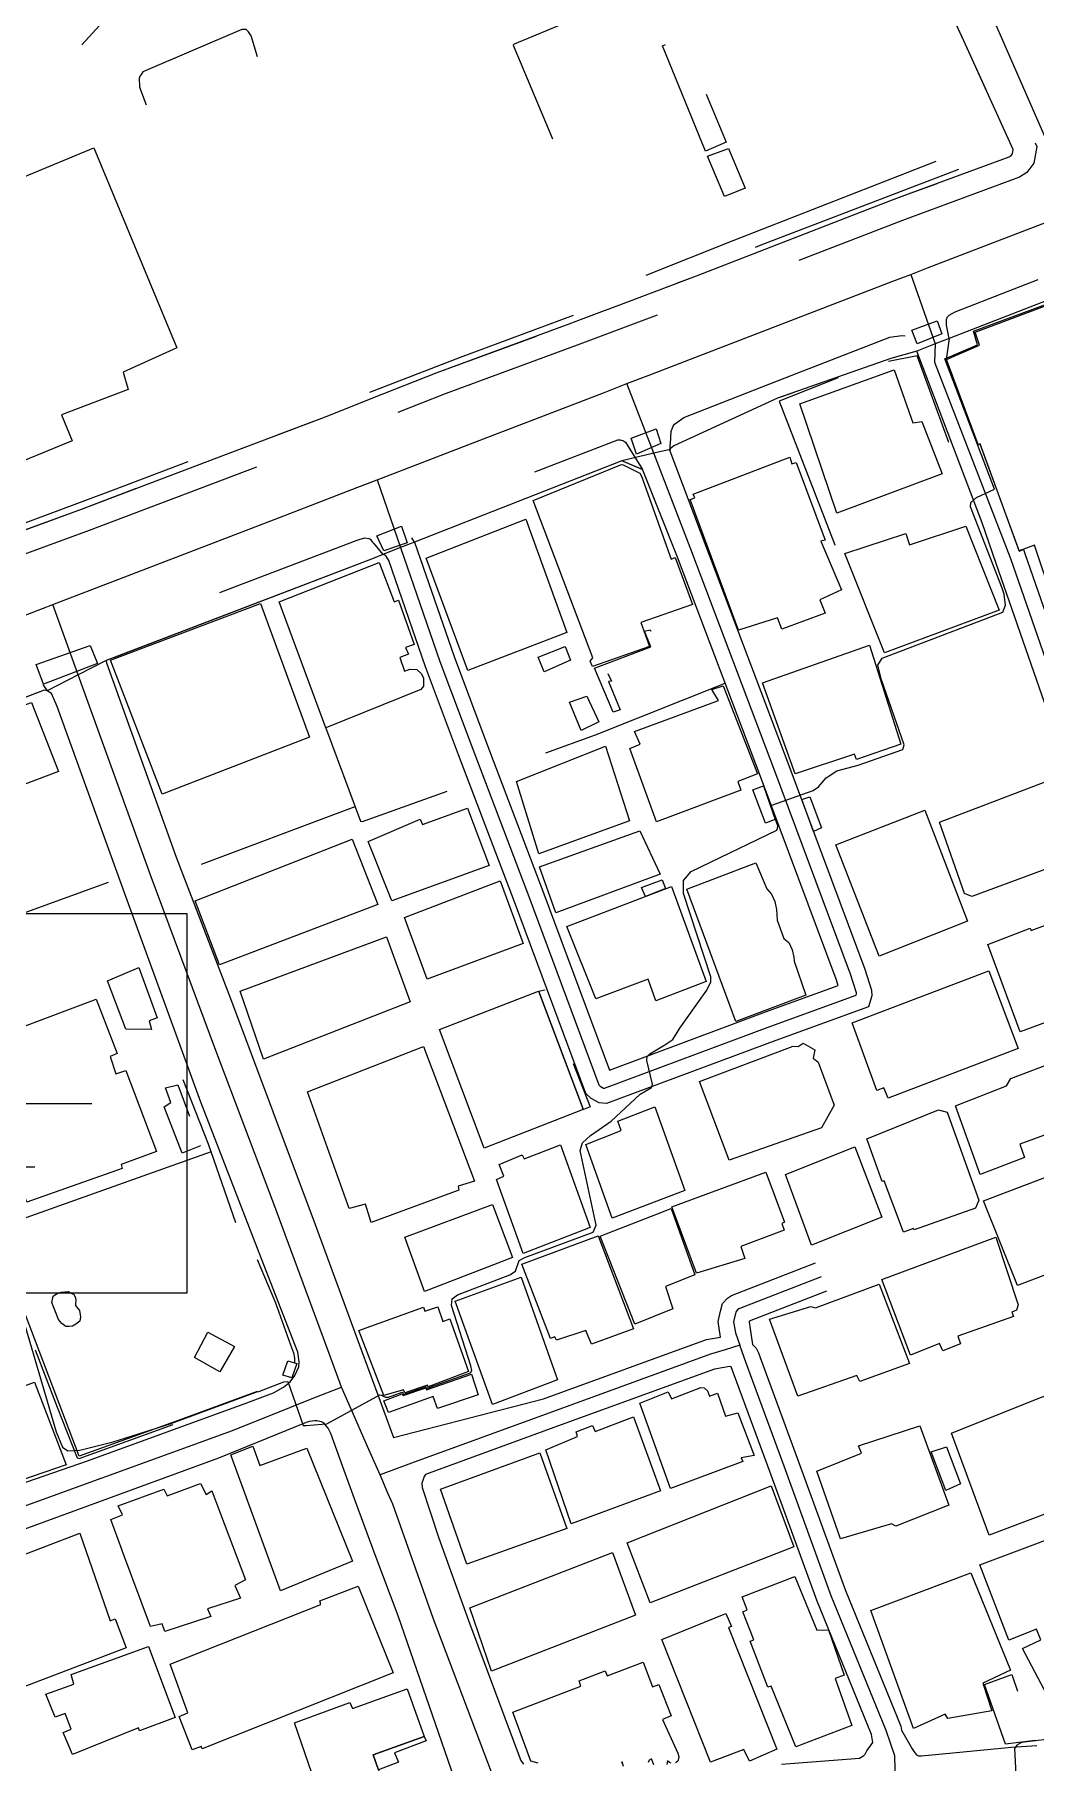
# Model space of a CAD drawing. Header units: millimetres. Extents: x 198785 to 203305, y 542885 to 545889.
# Drawn here: x 201531.5 to 201663.3, y 543153.4 to 543380.9 of the extents above; entities that cross this region are included whole.
import ezdxf

# ---------------------------------------------------------------- set-up
doc = ezdxf.new("R2010")
doc.units = ezdxf.units.MM
for name, pattern in [('FENCE_25K', [54.3, 28.7, -9.2, -16.4]), ('HIDDEN_BULD_25K', [28.8, 18.4, -10.4]), ('HIDDEN_IN_25K', [56.5, 36.5, -20])]:
    doc.linetypes.add(name, pattern=pattern)
for name, color, linetype in [('A0013114', 253, 'Continuous'), ('A0013117', 253, 'Continuous'), ('A0013118', 253, 'Continuous'), ('A0023214', 253, 'Continuous'), ('A0023217', 253, 'Continuous'), ('A0033324', 253, 'Continuous'), ('A0043325', 253, 'Continuous'), ('A0053326', 253, 'Continuous'), ('B0014111', 253, 'Continuous'), ('B0014112', 253, 'Continuous'), ('B0014113', 253, 'Continuous'), ('B0014115', 253, 'Continuous'), ('B0014116', 253, 'Continuous'), ('B0024120', 253, 'Continuous'), ('C0382262', 253, 'Continuous'), ('F0017111', 253, 'Continuous'), ('F0047224', 253, 'Continuous')]:
    doc.layers.add(name, color=color, linetype=linetype)

# ---------------------------------------------------------------- blocks, each defined once
blk = doc.blocks.new('C0382262')
at = {"layer": 'C0382262'}
for p, q in [((-25, 0), (25, 0)), ((-17.5, -8.33), (17.5, -8.33)), ((-10, -16.66), (10, -16.66))]:
    blk.add_line(p, q, dxfattribs=at)
for points in [[(-37.5, -25), (-37.5, 25), (37.5, 25), (37.5, -25), (-37.5, -25)], [(-1.125, 0), (-1.645, 0.25), (-2.205, 0.58), (-2.775, 1.005), (-3.29, 1.48), (-3.615, 1.83), (-3.995, 2.31), (-4.38, 2.915), (-4.755, 3.68), (-4.995, 4.365), (-5.165, 5.075), (-5.265, 5.855), (-5.25, 6.93), (-5.155, 7.61), (-4.99, 8.28), (-4.875, 8.64), (-4.73, 9.165), (-4.57, 9.59), (-4.39, 9.96), (-4.1, 10.435), (-3.8, 10.825), (-3.47, 11.18), (-2.905, 11.655), (-2.325, 12.015), (-1.84, 12.235), (-1.265, 12.425), (-0.84, 12.52), (-0.105, 12.585), (0.43, 12.57), (0.93, 12.5), (1.625, 12.315), (2.115, 12.115), (2.46, 11.94), (3.08, 11.52), (3.56, 11.09), (3.94, 10.655), (4.46, 9.83), (4.61, 9.49), (4.775, 9.025), (4.875, 8.64), (5.115, 7.8), (5.215, 7.26), (5.275, 6.53), (5.265, 5.9), (5.17, 5.09), (5.09, 4.715), (4.88, 4.005), (4.72, 3.595), (4.415, 2.98), (4.14, 2.525), (3.94, 2.235), (3.565, 1.77), (3.09, 1.28), (2.725, 0.965), (2.015, 0.46), (1.615, 0.235), (1.125, 0)], [(-7.73, 0), (-8.155, 0.295), (-8.47, 0.55), (-8.89, 0.945), (-9.24, 1.33), (-9.555, 1.74), (-9.855, 2.205), (-10.195, 2.87), (-10.455, 3.575), (-10.625, 4.26), (-10.705, 4.81), (-10.74, 5.475), (-10.71, 6.1), (-10.515, 6.325), (-10.035, 6.29), (-9.505, 6.225), (-9.035, 6.14), (-8.57, 6.035), (-8.13, 5.915), (-7.62, 5.745), (-7.055, 5.52), (-6.605, 5.315), (-6.205, 5.11), (-5.645, 4.78), (-4.985, 4.325)], [(7.73, 0), (8.16, 0.295), (8.47, 0.55), (8.895, 0.945), (9.24, 1.33), (9.555, 1.74), (9.855, 2.205), (10.195, 2.87), (10.455, 3.575), (10.625, 4.26), (10.705, 4.81), (10.74, 5.475), (10.715, 6.1), (10.515, 6.325), (10.04, 6.29), (9.51, 6.225), (9.035, 6.14), (8.57, 6.035), (8.13, 5.915), (7.62, 5.745), (7.055, 5.52), (6.61, 5.315), (6.21, 5.11), (5.645, 4.78), (4.985, 4.325)]]:
    blk.add_lwpolyline(points, dxfattribs=at)

msp = doc.modelspace()

# ---------------------------------------------------------------- linework, layer by layer
at = {"layer": 'A0013114'}
for points in [[(201492.12, 543301.9), (201494.66, 543302.5), (201505.37, 543305.94), (201520.62, 543312.21), (201526.34, 543314.3), (201537.62, 543318.44), (201556.74, 543325.66), (201569.31, 543330.43), (201570.43, 543330.87), (201576.01, 543333.08), (201584.48, 543336.42), (201601.89, 543342.82), (201603.75, 543343.52), (201609.48, 543345.69), (201618.66, 543349.15), (201641.29, 543357.92), (201644.73, 543359.26), (201646.13, 543359.77), (201659.85, 543364.84), (201660.11, 543365.01), (201660.29, 543365.24), (201660.38, 543365.78)], [(201669.12, 543346.87), (201668.43, 543347.11), (201667.9, 543347.11), (201651.95, 543340.9)], [(201647.71, 543339.24), (201644.25, 543338.27), (201629.33, 543333.04), (201615.68, 543326.78), (201615.24, 543326.41), (201615.19, 543326.29)], [(201608.85, 543324.8), (201581.53, 543314.1)], [(201577.36, 543312.47), (201576.06, 543311.95), (201540.91, 543298.5)], [(201533.1, 543294.53), (201532.73, 543294.6), (201492.56, 543279.25), (201483.35, 543275.79)]]:
    msp.add_lwpolyline(points, dxfattribs=at)
at = {"layer": 'A0013117'}
for points in [[(201660.38, 543365.78), (201653.9, 543380.09), (201648.21, 543392.45)], [(201651.95, 543340.9), (201651.57, 543338.16), (201655.74, 543326.91), (201656.01, 543327.02), (201661.18, 543312.92), (201661.74, 543313.13), (201661.93, 543312.59), (201673.61, 543279.03), (201675.42, 543273.95), (201676.27, 543271.89), (201693.46, 543278.43), (201693.48, 543278.47), (201693.78, 543279.07), (201691.11, 543286.58), (201686.55, 543299.33), (201680.25, 543316.99), (201675.83, 543329.38), (201670.09, 543344.77), (201669.28, 543346.62), (201669.12, 543346.87)], [(201669.84, 543277.7), (201658.15, 543311.28), (201656.29, 543316.62), (201647.71, 543339.24)], [(201615.19, 543326.29), (201615.14, 543326.11), (201619.91, 543313.54), (201630.85, 543284.66), (201640.86, 543257.84), (201641.72, 543255.11), (201641.76, 543254.33), (201641.31, 543252.91), (201629.13, 543248.46), (201606.83, 543240.18), (201605.86, 543240.25), (201604.79, 543240.82), (201604.08, 543241.47), (201594.69, 543266.73), (201587.32, 543286.1), (201582.97, 543297.69), (201578.13, 543311.69), (201577.8, 543312.25), (201577.66, 543312.39), (201577.36, 543312.47)], [(201581.53, 543314.1), (201586.74, 543299.05), (201591.06, 543287.52), (201598.44, 543268.14), (201607.19, 543244.58), (201627.74, 543252.22), (201637.33, 543255.72), (201637.08, 543256.54), (201627.11, 543283.25), (201616.17, 543312.11), (201611.58, 543323.58), (201611.5, 543323.66), (201608.85, 543324.8)], [(201540.91, 543298.5), (201540.93, 543298.21), (201550.12, 543272.62), (201557.28, 543253.98), (201568.43, 543224.23), (201574.27, 543208.36), (201577, 543200.96), (201578.75, 543196.2), (201598.52, 543201.27), (201620, 543209.08), (201621.85, 543209.4), (201621.52, 543211.47), (201621.81, 543212.81), (201622.11, 543213.84), (201622.77, 543214.52), (201623.26, 543214.88), (201634.34, 543219.2)], [(201521.12, 543187.15), (201538.41, 543193.1), (201559.41, 543200.75), (201562.92, 543202.09), (201564.24, 543202.8), (201565.14, 543203.51), (201565.76, 543204.35), (201566.26, 543205.51), (201566.32, 543206.16), (201566.16, 543207.41), (201561.36, 543219.73), (201553.37, 543240.33), (201543.49, 543267.41), (201534.44, 543292.43), (201533.67, 543294.16), (201533.1, 543294.53)], [(201635.79, 543215.47), (201625.62, 543211.51), (201625.59, 543211.36), (201625.73, 543210.51), (201626.06, 543208.42), (201626.52, 543207.97), (201626.84, 543207.35), (201627.06, 543206.74), (201632.08, 543193.1), (201638.29, 543176.06), (201645.59, 543158.18), (201645.68, 543157.67), (201647.06, 543155.2), (201647.45, 543154.65), (201647.63, 543154.41), (201647.91, 543154.28), (201648.32, 543154.26), (201652.44, 543154.65), (201660.15, 543155.39), (201663.5, 543155.65)], [(201623.06, 543205.55), (201621.03, 543205.2), (201599.89, 543197.51), (201582.95, 543191.33), (201582.8, 543191.05), (201582.66, 543190.66), (201582.49, 543190.17), (201582.53, 543189.61), (201584.7, 543182.91), (201588.63, 543172.09), (201594.66, 543155.98), (201595.53, 543153.65), (201595.88, 543153.19)], [(201629.85, 543153.16), (201640.12, 543153.98), (201640.73, 543154.31), (201640.91, 543154.5), (201641.13, 543154.92), (201641.91, 543156.03), (201641.73, 543157.06), (201634.56, 543174.62), (201628.32, 543191.72), (201623.25, 543205.51), (201623.06, 543205.55)], [(201572.22, 543135.02), (201583.92, 543131.91), (201584.11, 543131.98), (201587.46, 543143.32), (201587.76, 543144.65), (201587.81, 543145.92), (201587.54, 543148.03), (201587.2, 543150.1), (201579.35, 543172.69), (201576.31, 543180.75), (201573.79, 543187.63), (201572.08, 543192.31), (201570.47, 543196.72), (201570.14, 543197.42), (201569.83, 543197.75), (201569.62, 543198.09), (201569.25, 543198.27), (201568.63, 543198.4), (201568.37, 543198.4), (201567.67, 543198.31), (201567.24, 543198.18), (201555.67, 543193.47), (201526.91, 543182.91)]]:
    msp.add_lwpolyline(points, dxfattribs=at)
at = {"layer": 'A0013118'}
for points in [[(201537.68, 543379.59), (201540.51, 543382.63)], [(201560.83, 543377.98), (201560.01, 543380.77), (201559.66, 543381.3), (201559.42, 543381.51), (201559.32, 543381.58), (201558.76, 543381.61), (201545.74, 543376.02), (201545.52, 543375.69), (201545.36, 543375.48), (201545.23, 543375.19), (201545.29, 543374.05), (201545.41, 543373.65), (201546.16, 543371.68)]]:
    msp.add_lwpolyline(points, dxfattribs=at)
at = {"layer": 'A0023214'}
msp.add_lwpolyline([(201529.76, 543304.28), (201533.88, 543305.86), (201539.35, 543307.97), (201564.29, 543317.57), (201574.03, 543321.31), (201576.58, 543322.3), (201578.89, 543323.18), (201590.05, 543327.48), (201606.4, 543333.77), (201609.5, 543334.96), (201612.32, 543336.05), (201644.55, 543348.45), (201646.9, 543349.35), (201649.09, 543350.2), (201664.79, 543356.24), (201668.67, 543357.73), (201672.79, 543359.32), (201724.65, 543379.27), (201727.18, 543380.24), (201729.36, 543381.08)], dxfattribs=at)
at = {"layer": 'A0023217'}
for points in [[(201697.64, 543277.88), (201696.92, 543279.85), (201692.11, 543292.96), (201687.81, 543305), (201684.13, 543315.59), (201678.73, 543331.17), (201672.82, 543347.8), (201672.29, 543349.08), (201668.67, 543357.73), (201664.75, 543367.12), (201657.18, 543384.37), (201651.13, 543397.53), (201649.73, 543400.63), (201648.85, 543402.58)], [(201646.9, 543349.35), (201650.13, 543340.19), (201650.02, 543337.78), (201660.04, 543311.93), (201671.72, 543278.36), (201673.55, 543273.23), (201675.17, 543269.33), (201694.54, 543276.7), (201697.64, 543277.88)], [(201576.58, 543322.3), (201579.67, 543313.37), (201584.85, 543298.37), (201589.19, 543286.81), (201596.57, 543267.43), (201605.79, 543242.62), (201605.96, 543242.46), (201606.42, 543242.21), (201606.54, 543242.2), (201628.44, 543250.34), (201639.7, 543254.45), (201639.74, 543254.6), (201639.74, 543254.76), (201638.97, 543257.19), (201628.98, 543283.95), (201618.04, 543312.82), (201613.04, 543325.79), (201609.5, 543334.96)], [(201571.91, 543202.81), (201570.27, 543207.25), (201562.98, 543226.97), (201555.32, 543247.15), (201546.8, 543270.01), (201537.21, 543296.62), (201533.88, 543305.86)], [(201635.07, 543217.34), (201624.23, 543213.11), (201624.09, 543213.01), (201623.89, 543212.8), (201623.75, 543212.32), (201623.56, 543211.41), (201623.79, 543209.95), (201624.38, 543208.33)], [(201624.38, 543208.33), (201622.45, 543207.73), (201620.52, 543207.14), (201599.2, 543199.39), (201581.14, 543192.8), (201576.97, 543191.28)], [(201644.89, 543150.71), (201644.78, 543154.25), (201643.66, 543157.62), (201636.43, 543175.34), (201630.2, 543192.41), (201625.16, 543206.12), (201624.38, 543208.33)], [(201516.71, 543181.8), (201522.94, 543184.5), (201523.65, 543184.81), (201557.54, 543197.11), (201565.08, 543200.14), (201568.27, 543201.39), (201571.91, 543202.81)], [(201576.97, 543191.28), (201576.03, 543193.41), (201575.16, 543195.41), (201573.35, 543199.54), (201571.91, 543202.81)], [(201594.54, 543148.81), (201591.8, 543151.78), (201583.99, 543172.39), (201578.66, 543187.41), (201578.02, 543188.86), (201576.97, 543191.28)]]:
    msp.add_lwpolyline(points, dxfattribs=at)
at = {"layer": 'A0033324', "linetype": 'HIDDEN_IN_25K', "flags": 128}
for points in [[(201497.22, 543566.68), (201498.58, 543563.08), (201500.82, 543556.84), (201503.2, 543551.21), (201505.23, 543546.75), (201506.33, 543544.86), (201506.98, 543543.77), (201510.11, 543539.51), (201513.79, 543535.76), (201519.09, 543531.55), (201525.91, 543527.04), (201533.45, 543523.02), (201540.11, 543520.42), (201545.72, 543518.79), (201549.15, 543518.03), (201553.44, 543517.35), (201558.81, 543517.27), (201565.22, 543517.16), (201571.39, 543516.97), (201574.01, 543516.75), (201576.2, 543516.56), (201579.67, 543516.25), (201583.76, 543515.37), (201588.45, 543513.91), (201593.14, 543511.85), (201596.84, 543509.34), (201600.02, 543506.23), (201601.88, 543503.13), (201605.71, 543494.17), (201609.52, 543484.73), (201614.46, 543473.71), (201616.2, 543469.78), (201619.24, 543462.88), (201625.13, 543449.95), (201630.04, 543439.82), (201634.92, 543429.24), (201639.79, 543417.81), (201644.98, 543406.38), (201647.14, 543401.78), (201647.22, 543401.63), (201650.93, 543393.72), (201656.63, 543381.34), (201663.49, 543366.19), (201663.13, 543363.98), (201662.17, 543362.78), (201661.22, 543362.14), (201645.79, 543356.45), (201619.73, 543346.35), (201602.93, 543340.01), (201585.54, 543333.62), (201570.39, 543327.63), (201557.8, 543322.85), (201538.66, 543315.63), (201521.71, 543309.41), (201506.4, 543303.12), (201490.42, 543297.93), (201488.65, 543297.63), (201486.42, 543297.51), (201484.94, 543297.76), (201483.05, 543298.29), (201482.41, 543298.59), (201492.12, 543301.9), (201494.66, 543302.5), (201505.37, 543305.94), (201520.62, 543312.21), (201526.34, 543314.3), (201537.62, 543318.44), (201556.74, 543325.66), (201569.31, 543330.43), (201570.43, 543330.87), (201576.01, 543333.08), (201584.48, 543336.42), (201601.89, 543342.82), (201603.75, 543343.52), (201609.48, 543345.69), (201618.66, 543349.15), (201641.29, 543357.92), (201644.73, 543359.26), (201646.13, 543359.77), (201659.85, 543364.84), (201660.11, 543365.01), (201660.29, 543365.24), (201660.38, 543365.78), (201653.9, 543380.09), (201648.21, 543392.45), (201645.32, 543398.61), (201643.23, 543403.06), (201642.26, 543405.12), (201637.05, 543416.6), (201632.17, 543428.03), (201627.33, 543438.54), (201622.41, 543448.67), (201616.51, 543461.65), (201611.72, 543472.49), (201610.2, 543475.88), (201606.76, 543483.55), (201603.6, 543491.39), (201602.95, 543493), (201601.98, 543495.27), (201599.2, 543501.76), (201597.65, 543504.36), (201594.93, 543507), (201591.68, 543509.22), (201587.4, 543511.09), (201583, 543512.47), (201579.22, 543513.28), (201577.3, 543513.45), (201575.94, 543513.57), (201571.21, 543513.97), (201570.37, 543514), (201565.14, 543514.17), (201558.77, 543514.27), (201553.18, 543514.36), (201548.59, 543515.08), (201544.97, 543515.88), (201539.14, 543517.58), (201532.2, 543520.29), (201524.37, 543524.46), (201517.33, 543529.12), (201511.78, 543533.53), (201507.82, 543537.56), (201506.21, 543539.74), (201504.47, 543542.12), (201502.56, 543545.37), (201502, 543546.59), (201500.45, 543550.01), (201498.03, 543555.75), (201495.77, 543562.04), (201494.54, 543565.29), (201494.17, 543565.84), (201493.6, 543566.06), (201493.18, 543566.09), (201489.96, 543565.79), (201468.07, 543562.65), (201446.73, 543559.57), (201427.64, 543556.97), (201404.96, 543553.83), (201386.61, 543551.5), (201376.47, 543550), (201369.07, 543548.9), (201368.41, 543548.8), (201343.23, 543544.95), (201324.43, 543542.4), (201320.5, 543541.85), (201308.51, 543540.17), (201307.37, 543540.02), (201289.43, 543537.69), (201274.12, 543535.16), (201264.74, 543533.69), (201264.58, 543533.58), (201264.5, 543533.33), (201264.52, 543533.14), (201266.95, 543516.16), (201269.27, 543499.4), (201271.92, 543480.6), (201275.15, 543458.31), (201278.19, 543437.83), (201278.35, 543435.01), (201278.38, 543433.38), (201276.05, 543433.43), (201275.2, 543433.82), (201274.78, 543434.2), (201274.32, 543435.23), (201274.29, 543436.1), (201274.21, 543437.42), (201271.19, 543457.73), (201267.96, 543480.03), (201267.43, 543483.79), (201265.31, 543498.84), (201262.99, 543515.6), (201260.93, 543529.99), (201260.71, 543531.75), (201260.87, 543532.49), (201261.65, 543534.01), (201262.61, 543535.06), (201263.9, 543535.88), (201273.75, 543537.43), (201289.09, 543539.97), (201308.2, 543542.45), (201315.45, 543543.46), (201324.11, 543544.68), (201342.9, 543547.23), (201368.73, 543551.18), (201371.71, 543551.62), (201378.76, 543552.67), (201386.29, 543553.78), (201404.65, 543556.11), (201427.33, 543559.25), (201446.41, 543561.85), (201467.74, 543564.93), (201489.7, 543568.08), (201493.92, 543568.7), (201494.51, 543568.76), (201495.07, 543568.72), (201496.17, 543568.25), (201497.22, 543566.68)], [(201668.29, 543348.93), (201669.12, 543346.87), (201668.43, 543347.11), (201667.9, 543347.11), (201651.95, 543340.9), (201651.59, 543342.66), (201651.59, 543343.41), (201651.72, 543343.76), (201651.97, 543344), (201652.74, 543344.42), (201659.72, 543347.14), (201666.37, 543349.73), (201666.82, 543349.83), (201667.27, 543349.82), (201667.81, 543349.52), (201668.29, 543348.93)], [(201615.19, 543326.29), (201615.14, 543326.11), (201615.21, 543326.75), (201615.29, 543327.7), (201615.3, 543327.91), (201615.35, 543328.65), (201615.55, 543329.26), (201615.78, 543329.63), (201616.99, 543330.51), (201630.36, 543335.71), (201644.15, 543341.08), (201645.73, 543341.32), (201646.22, 543341.27), (201646.66, 543341.07), (201647.71, 543339.24), (201644.25, 543338.27), (201629.33, 543333.04), (201615.68, 543326.78), (201615.24, 543326.41), (201615.19, 543326.29)], [(201609.67, 543326.68), (201611.54, 543323.64), (201608.85, 543324.8), (201581.53, 543314.1), (201580.75, 543315.24), (201580.72, 543315.54), (201580.75, 543315.92), (201580.83, 543316.2), (201580.99, 543316.66), (201581.07, 543316.86), (201581.18, 543317.05), (201595.73, 543322.7), (201608.29, 543327.57), (201608.59, 543327.57), (201609.07, 543327.42), (201609.33, 543327.24), (201609.67, 543326.68)], [(201576.06, 543311.95), (201540.91, 543298.5), (201540.78, 543299.98), (201540.86, 543300.52), (201541.12, 543301.2), (201542.41, 543302.29), (201558.17, 543308.32), (201573.97, 543314.37), (201574.93, 543314.64), (201575.48, 543314.57), (201575.69, 543314.5), (201576, 543314.1), (201576.13, 543313.95), (201577.36, 543312.47), (201576.06, 543311.95)], [(201532.56, 543295.33), (201533.1, 543294.53), (201532.73, 543294.6), (201492.56, 543279.25), (201483.35, 543275.79), (201483.05, 543275.51), (201482.96, 543275.26), (201483.03, 543277.59), (201483.32, 543278.23), (201483.58, 543278.65), (201484.78, 543279.53), (201491.49, 543282.06), (201506.99, 543287.98), (201529.98, 543296.76), (201530.71, 543296.84), (201531.03, 543296.81), (201531.4, 543296.66), (201531.97, 543296), (201532.56, 543295.33)]]:
    msp.add_lwpolyline(points, dxfattribs=at)
at = {"layer": 'A0043325'}
for points in [[(201650.99, 543341.51), (201647.72, 543340.19), (201647.02, 543342.02), (201650.38, 543343.23), (201650.99, 543341.51)], [(201613.98, 543327.1), (201610.78, 543325.69), (201610.04, 543327.77), (201613.34, 543329.01), (201613.98, 543327.1)], [(201580.54, 543313.99), (201577.47, 543312.93), (201576.54, 543314.94), (201579.81, 543316.19), (201580.54, 543313.99)], [(201539.77, 543298.09), (201532.64, 543295.4), (201531.69, 543297.96), (201538.77, 543300.47), (201539.77, 543298.09)]]:
    msp.add_lwpolyline(points, dxfattribs=at)
at = {"layer": 'A0053326'}
for points in [[(201526.34, 543314.3), (201537.62, 543318.44), (201556.74, 543325.66), (201569.31, 543330.43), (201570.43, 543330.87), (201576.01, 543333.08), (201584.48, 543336.42), (201601.89, 543342.82), (201603.75, 543343.52), (201609.48, 543345.69), (201618.66, 543349.15), (201641.29, 543357.92), (201644.73, 543359.26), (201646.13, 543359.77), (201659.85, 543364.84), (201660.11, 543365.01), (201660.29, 543365.24), (201660.38, 543365.78), (201653.9, 543380.09), (201648.21, 543392.45)], [(201667.9, 543347.11), (201651.95, 543340.9), (201650.13, 543340.19), (201647.71, 543339.24), (201644.25, 543338.27), (201629.33, 543333.04), (201615.68, 543326.78), (201615.24, 543326.41), (201615.19, 543326.29), (201613.04, 543325.79), (201608.85, 543324.8), (201581.53, 543314.1), (201579.67, 543313.37), (201577.36, 543312.47), (201576.06, 543311.95), (201540.91, 543298.5), (201537.21, 543296.62), (201533.1, 543294.53), (201532.73, 543294.6), (201492.56, 543279.25)]]:
    msp.add_lwpolyline(points, dxfattribs=at)
at = {"layer": 'B0014111'}
for points in [[(201525.96, 543371.8), (201530.16, 543362.24), (201539.28, 543366.03), (201550.2, 543339.67), (201543.11, 543336.49), (201543.81, 543334.2), (201535, 543330.85), (201536.43, 543327.43), (201507.51, 543315.57), (201506.22, 543318.96), (201489.04, 543311.62), (201484.63, 543321.51), (201487.22, 543322.62), (201475.6, 543351.03), (201525.96, 543371.8)], [(201673.47, 543327.18), (201675.41, 543321.68), (201677.33, 543322.29), (201680.77, 543313.09), (201680.17, 543311.73), (201665.57, 543306.61), (201663.2, 543313.7), (201661.19, 543312.94), (201656.02, 543327.05), (201655.76, 543326.94), (201651.59, 543338.15), (201655.96, 543340.05), (201655.38, 543341.74), (201668.37, 543346.61), (201673.17, 543333.47), (201672.25, 543333.12), (201671.47, 543332.82), (201673.47, 543327.18)], [(201644.72, 543336.77), (201647.17, 543329.8), (201648.34, 543329.99), (201651.02, 543323.09), (201637.15, 543317.92), (201632.27, 543332.31), (201644.72, 543336.77)], [(201611.44, 543322.8), (201615.34, 543311.87), (201615.87, 543312.05), (201618.16, 543305.86), (201611.33, 543303.51), (201612.47, 543300.35), (201604.95, 543297.73), (201604.67, 543298.42), (201604.99, 543298.87), (201597.13, 543319.58), (201608.79, 543324.3), (201609.02, 543324.27), (201611.22, 543323.16), (201611.44, 543322.8)], [(201630.95, 543325.27), (201631.22, 543324.39), (201631.78, 543324.59), (201635.64, 543314.37), (201635.04, 543314.21), (201637.79, 543307.83), (201634.91, 543306.48), (201635.6, 543304.76), (201629.93, 543302.64), (201629.32, 543304.12), (201624.21, 543302.52), (201617.82, 543319.7), (201618.43, 543319.91), (201618.23, 543320.39), (201630.95, 543325.27)], [(201601.59, 543302.19), (201588.55, 543297.21), (201583.06, 543311.97), (201596.16, 543317.1), (201601.59, 543302.19)], [(201576.84, 543311.43), (201578.83, 543306.25), (201579.39, 543306.47), (201581.49, 543300.62), (201580.34, 543300.21), (201580.71, 543299.33), (201579.6, 543298.89), (201580.18, 543297.12), (201580.9, 543297.38), (201581.82, 543297.3), (201582.43, 543296.76), (201582.69, 543296.17), (201582.69, 543295.12), (201582.35, 543294.67), (201569.82, 543289.63), (201563.7, 543306.22), (201576.84, 543311.43)], [(201567.66, 543288.43), (201548.28, 543280.9), (201541.45, 543298.53), (201561.23, 543306), (201567.66, 543288.43)], [(201520.36, 543261.56), (201512.4, 543258.54), (201503.8, 543282.08), (201508.45, 543283.92), (201508.32, 543284.25), (201511.55, 543285.33), (201511.32, 543285.89), (201531.07, 543292.96), (201534.6, 543283.89), (201514.86, 543276.41), (201520.36, 543261.56)], [(201576.69, 543266.39), (201555.81, 543258.45), (201552.63, 543266.86), (201573.32, 543274.97), (201576.69, 543266.39)], [(201546.56, 543251.04), (201546.88, 543249.9), (201543.46, 543249.94), (201541.06, 543256.34), (201545.2, 543258.06), (201547.63, 543251.46), (201546.56, 543251.04)], [(201587.36, 543228.76), (201575.81, 543224.5), (201575.06, 543226.91), (201572.9, 543226.33), (201567.4, 543241.7), (201582.68, 543247.68), (201589.43, 543229.93), (201587.25, 543229.27), (201587.36, 543228.76)], [(201517.03, 543219.06), (201522.59, 543204.82), (201523.3, 543205.02), (201523.89, 543203.44), (201523.39, 543203.16), (201524.35, 543200.89), (201531.44, 543203.49), (201535.63, 543192.58), (201521.12, 543187.64), (201517.13, 543189.36), (201507.21, 543215.17), (201517.03, 543219.06)], [(201560.21, 543195.03), (201561.12, 543192.52), (201567.31, 543194.79), (201573.34, 543179.92), (201563.87, 543175.99), (201557.31, 543193.89), (201560.21, 543195.03)], [(201537.41, 543183.6), (201541.41, 543172.06), (201542.07, 543172.32), (201543.52, 543168.51), (201529.81, 543163.28), (201524.32, 543178.58), (201537.41, 543183.6)], [(201578.69, 543165.21), (201553.53, 543155.2), (201553.42, 543155.48), (201552.22, 543155.08), (201550.52, 543159.47), (201551.65, 543159.91), (201549.31, 543166.32), (201569.19, 543174.21), (201569.04, 543174.67), (201574.07, 543176.61), (201578.69, 543165.21)], [(201631.62, 543177.89), (201634.53, 543170.8), (201636.05, 543170.84), (201638.13, 543164.91), (201636.93, 543164.44), (201639.12, 543158.27), (201631.75, 543155.45), (201628.51, 543163.43), (201628.07, 543163.29), (201625.75, 543169.35), (201626.21, 543169.53), (201624.77, 543173.23), (201625.35, 543173.51), (201624.69, 543175.19), (201631.62, 543177.89)], [(201622.87, 543171.16), (201629.24, 543155.14), (201625.64, 543153.55), (201624.89, 543155.12), (201620.5, 543153.45), (201614.12, 543169.6), (201622.53, 543172.99), (201623.29, 543171.28), (201622.87, 543171.16)], [(201597.79, 543153.31), (201596.84, 543153.57), (201594.46, 543160.03), (201603.44, 543163.43), (201603.2, 543164.15), (201606.64, 543165.44), (201606.9, 543164.79), (201611.63, 543166.62)], [(201611.63, 543166.62), (201612.85, 543163.37), (201613.69, 543163.65), (201615.32, 543159.53), (201614.19, 543159.06), (201616.21, 543154.63), (201616.32, 543154.2), (201616.31, 543153.87), (201616.2, 543153.57), (201616.05, 543153.43), (201615.89, 543153.33)], [(201609.03, 543152.87), (201608.87, 543153.49), (201608.79, 543153.28)], [(201613.05, 543153.09), (201612.75, 543153.87), (201612.42, 543153.71), (201612.31, 543153.38)], [(201615.35, 543153.31), (201615.13, 543153.41), (201614.86, 543153.6), (201614.78, 543153.13)]]:
    msp.add_lwpolyline(points, dxfattribs=at)
at = {"layer": 'B0014112'}
for points in [[(201645.57, 543287.48), (201639.75, 543285.49), (201639.48, 543286.17), (201631.68, 543283.6), (201627.36, 543295.56), (201641.44, 543300.51), (201645.57, 543287.48)], [(201624.49, 543281.44), (201613.4, 543277.28), (201609.87, 543286.9), (201611.26, 543287.5), (201610.52, 543289.17), (201621.56, 543293.25), (201620.69, 543294.67), (201622.18, 543295.17), (201626.7, 543283.57), (201624.11, 543282.59), (201624.49, 543281.44)], [(201633.08, 543254.44), (201623.85, 543250.95), (201617.38, 543268.41), (201626.47, 543271.87), (201627.92, 543268.45), (201628.56, 543267.73), (201628.98, 543266.75), (201629.21, 543265.73), (201629.31, 543264.33), (201630.16, 543261.9), (201630.85, 543261.38), (201631.29, 543260.42), (201631.51, 543259.46), (201631.54, 543258.9), (201633.08, 543254.44)], [(201615.38, 543268.74), (201619.95, 543256.24), (201613.31, 543253.68), (201612.32, 543256.56), (201605.39, 543253.97), (201601.59, 543263.48), (201615.38, 543268.74)], [(201603.74, 543239.37), (201590.71, 543234.29), (201584.81, 543249.93), (201597.86, 543254.96), (201603.74, 543239.37)], [(201661.89, 543233.07), (201656.03, 543230.83), (201652.81, 543239.87), (201659.5, 543242.51), (201660.09, 543243.48), (201666.1, 543245.75), (201668.96, 543237.62), (201661.26, 543234.81), (201661.89, 543233.07)], [(201651.67, 543239.03), (201655.86, 543227.43), (201655.43, 543226.39), (201647.35, 543223.54), (201647.27, 543223.69), (201645.92, 543223.24), (201643.37, 543229.97), (201643.14, 543229.88), (201641.1, 543235.51), (201650.54, 543239.35), (201651.67, 543239.03)], [(201643.07, 543225.2), (201633.82, 543221.5), (201630.41, 543230.8), (201639.54, 543234.48), (201643.07, 543225.2)], [(201625.04, 543219.78), (201618.65, 543217.82), (201615.42, 543226.58), (201627.82, 543231.13), (201630.26, 543224.53), (201629.9, 543224.35), (201630.2, 543223.5), (201624.49, 543221.32), (201625.04, 543219.78)], [(201669.32, 543226.93), (201669.74, 543226.41), (201670.22, 543226.61), (201672.03, 543221.66), (201666.62, 543219.55), (201667.06, 543218.51), (201660.97, 543216.2), (201656.48, 543227.37), (201667.81, 543231.66), (201669.37, 543228.51), (201669.32, 543226.93)], [(201594.43, 543219.88), (201582.82, 543215.41), (201580.23, 543222.58), (201591.8, 543226.87), (201594.43, 543219.88)], [(201615.54, 543213.14), (201610.54, 543211.11), (201605.98, 543222.72), (201615.32, 543226.34), (201618.45, 543217.63), (201614.57, 543216.09), (201615.54, 543213.14)], [(201610.35, 543210.49), (201604.82, 543208.48), (201604.07, 543210.29), (201600.2, 543209.01), (201600.01, 543209.43), (201599.44, 543209.22), (201595.64, 543219), (201605.73, 543222.74), (201610.35, 543210.49)], [(201653.09, 543209.54), (201653.45, 543208.53), (201651.1, 543207.6), (201650.68, 543208.57), (201646.86, 543207.04), (201643.07, 543217.01), (201658.12, 543222.57), (201661.06, 543213.66), (201660.83, 543212.96), (201660.21, 543212.71), (201660.43, 543212.13), (201653.09, 543209.54)], [(201642.75, 543216.4), (201646.71, 543205.93), (201640.2, 543203.55), (201639.78, 543204.37), (201632.01, 543201.65), (201628.29, 543211.79), (201633.75, 543213.44), (201634.35, 543213.26), (201642.75, 543216.4)], [(201584.57, 543213.4), (201585.24, 543211.46), (201586.19, 543211.8), (201588.63, 543204.88), (201583.32, 543202.84), (201583.21, 543203.1), (201580.22, 543202.07), (201580.05, 543202.48), (201577.49, 543201.7), (201574.19, 543210.27), (201582.68, 543213.33), (201582.86, 543212.82), (201584.57, 543213.4)], [(201589.03, 543204.54), (201589.89, 543201.79), (201584.53, 543200), (201583.97, 543201.6), (201578.1, 543199.49), (201577.47, 543201.03), (201579.91, 543201.94), (201580.02, 543201.72), (201583, 543202.71), (201583.09, 543202.47), (201589.03, 543204.54)], [(201669.58, 543187.96), (201657.24, 543183.31), (201652.26, 543196.77), (201664.44, 543201.63), (201669.58, 543187.96)], [(201651.9, 543187.27), (201644.94, 543184.5), (201644.36, 543184.81), (201637.63, 543182.83), (201634.54, 543191.77), (201640.39, 543194.14), (201640.01, 543195.09), (201648.11, 543197.74), (201651.9, 543187.27)], [(201668.9, 543173.03), (201670.49, 543168.99), (201671.35, 543169.26), (201675.25, 543161.38), (201666.96, 543158.27), (201661.61, 543168.4), (201664.02, 543169.56), (201663.48, 543170.94), (201659.8, 543169.51), (201656, 543179.42), (201672.03, 543185.42), (201675.78, 543175.53), (201668.9, 543173.03)], [(201657.57, 543160.18), (201651.76, 543159.19), (201651.42, 543159.77), (201647.25, 543157.85), (201641.62, 543173.41), (201654.82, 543178.38), (201660.05, 543165.54), (201656.4, 543163.82), (201657.57, 543160.18)], [(201546.48, 543168.66), (201549.99, 543159.31), (201545.28, 543157.56), (201545.14, 543157.94), (201536.44, 543154.44), (201535.21, 543157.33), (201536.27, 543157.77), (201535.49, 543159.84), (201534.18, 543159.34), (201532.96, 543162.38), (201536.62, 543163.7), (201536.3, 543164.97), (201546.48, 543168.66)], [(201582.8, 543156.82), (201576.07, 543154.39), (201576.77, 543152.4), (201576.84, 543152.21), (201568.93, 543149.32), (201565.71, 543158.63), (201573.01, 543161.29), (201573.33, 543160.5), (201580.56, 543163.09), (201582.8, 543156.82)]]:
    msp.add_lwpolyline(points, dxfattribs=at)
at = {"layer": 'B0014113'}
for points in [[(201654.15, 543316.18), (201658.56, 543305.14), (201643.42, 543299.51), (201638.22, 543312.58), (201646.25, 543315.23), (201646.71, 543313.74), (201654.15, 543316.18)], [(201609.83, 543277.4), (201597.9, 543273.04), (201594.96, 543282.57), (201606.69, 543287.22), (201609.83, 543277.4)], [(201670.27, 543273.09), (201654.94, 543267.43), (201653.97, 543267.84), (201650.69, 543277.2), (201667.04, 543283.45), (201670.5, 543274.12), (201670.27, 543273.09)], [(201588.5, 543279.04), (201591.35, 543271.51), (201578.54, 543266.85), (201575.43, 543274.68), (201582.24, 543277.61), (201582.58, 543276.9), (201588.5, 543279.04)], [(201654.38, 543264.19), (201642.72, 543259.59), (201637.01, 543274.24), (201648.75, 543278.78), (201654.38, 543264.19)], [(201613.86, 543270.36), (201600.14, 543265.27), (201598, 543271.34), (201611.21, 543276.09), (201613.86, 543270.36)], [(201595.83, 543261.23), (201583.2, 543256.54), (201580.2, 543264.65), (201592.79, 543269.51), (201595.83, 543261.23)], [(201671.58, 543265.78), (201675.82, 543254.46), (201670.34, 543252.41), (201670.13, 543252.56), (201665.9, 543251.02), (201665.5, 543251.15), (201661.33, 543249.59), (201657.04, 543261.09), (201662.63, 543263.24), (201662.75, 543262.93), (201667.18, 543264.6), (201667.36, 543264.31), (201671.58, 543265.78)], [(201580.94, 543253.55), (201561.6, 543246), (201558.54, 543254.97), (201577.84, 543262.11), (201580.94, 543253.55)], [(201661.06, 543247.4), (201643.91, 543240.86), (201643.36, 543242.25), (201642.42, 543241.86), (201639.17, 543250.8), (201657.17, 543257.64), (201661.06, 543247.4)], [(201632.7, 543248.11), (201634.25, 543247.22), (201634.03, 543246.15), (201634.69, 543245.62), (201636.8, 543239.96), (201635.15, 543236.96), (201622.95, 543232.72), (201619.05, 543243.07), (201631.39, 543247.73), (201632.06, 543247.69), (201632.7, 543248.11)], [(201617.15, 543228.72), (201607.54, 543225.08), (201604.1, 543234.78), (201608.75, 543236.63), (201608.3, 543237.84), (201613.18, 543239.73), (201617.15, 543228.72)], [(201600.74, 543234.73), (201604.66, 543223.82), (201595.82, 543220.42), (201592.32, 543230.15), (201593.29, 543230.62), (201592.65, 543232.15), (201595.69, 543233.42), (201595.96, 543232.88), (201600.74, 543234.73)], [(201600.34, 543203.78), (201591.78, 543200.54), (201586.88, 543214.12), (201595.58, 543217.29), (201600.34, 543203.78)], [(201620.1, 543202.33), (201620.4, 543201.62), (201621.45, 543202.04), (201622.48, 543198.98), (201624.12, 543199.43), (201626.25, 543193.83), (201624.57, 543193.53), (201624.79, 543193.02), (201615.22, 543189.49), (201611.19, 543200.69), (201614.95, 543202.19), (201615.37, 543201.3), (201619.24, 543202.79), (201619.69, 543202.71), (201620.1, 543202.33)], [(201610.35, 543198.89), (201613.93, 543189.15), (201602.14, 543184.84), (201598.81, 543194.58), (201602.98, 543196.32), (201602.8, 543196.95), (201604.97, 543197.78), (201605.33, 543196.97), (201610.35, 543198.89)], [(201601.58, 543184.22), (201588.4, 543179.5), (201584.96, 543189.39), (201598.01, 543194.17), (201601.58, 543184.22)], [(201553.34, 543190.15), (201554.06, 543188.69), (201554.81, 543189.18), (201555.35, 543187.76), (201559.24, 543177.46), (201557.83, 543176.68), (201558.57, 543175.02), (201554.23, 543173.63), (201554.7, 543172.6), (201548.62, 543170.66), (201548.29, 543171.63), (201547.13, 543171.38), (201546.75, 543171.3), (201543.06, 543181.18), (201542.96, 543181.46), (201541.5, 543185.38), (201543.03, 543186.02), (201542.47, 543187.18), (201548.5, 543189.38), (201548.93, 543188.52), (201553.34, 543190.15)], [(201631.51, 543181.77), (201612.57, 543174.42), (201609.52, 543182.33), (201628.49, 543189.82), (201631.51, 543181.77)], [(201610.64, 543172.78), (201591.67, 543165.41), (201588.79, 543173.75), (201607.6, 543181.03), (201610.64, 543172.78)]]:
    msp.add_lwpolyline(points, dxfattribs=at)
at = {"layer": 'B0014115'}
msp.add_lwpolyline([(201541.4, 543246.35), (201542.17, 543244.07), (201543.5, 543244.5), (201547.53, 543233.83), (201542.85, 543232.13), (201542.98, 543231.6), (201530.42, 543227.18), (201526.35, 543237.92), (201528.21, 543238.61), (201527.27, 543240.58), (201525.66, 543240.03), (201522.97, 543247.66), (201539.59, 543253.9), (201542.36, 543246.76), (201541.4, 543246.35)], dxfattribs=at)
at = {"layer": 'B0014116', "linetype": 'HIDDEN_BULD_25K', "flags": 128}
for points in [[(201622.59, 543366.75), (201619.85, 543365.58), (201614.19, 543379.45), (201616.82, 543380.49), (201622.59, 543366.75)], [(201625.07, 543360.69), (201622.36, 543359.6), (201620.13, 543364.93), (201622.89, 543365.92), (201625.07, 543360.69)], [(201608.6, 543292), (201607.69, 543291.68), (201605.22, 543297.49), (201612.63, 543300.3), (201611.8, 543302.37), (201612.58, 543302.53), (201613.68, 543299.83), (201606.87, 543297.04), (201607.46, 543295.8), (201607.08, 543295.76), (201608.6, 543292)], [(201602.08, 543298.54), (201598.59, 543297), (201597.81, 543298.96), (201601.37, 543300.37), (201602.08, 543298.54)], [(201605.81, 543290.43), (201603.47, 543289.28), (201601.94, 543293.03), (201604.21, 543293.8), (201605.81, 543290.43)], [(201629.01, 543277.56), (201627.76, 543277.09), (201626.11, 543281.49), (201627.49, 543282), (201629.01, 543277.56)], [(201635.13, 543276.47), (201634.1, 543276), (201632.54, 543280.18), (201633.61, 543280.57), (201635.13, 543276.47)], [(201614.57, 543268.47), (201611.95, 543267.44), (201611.41, 543268.61), (201614.13, 543269.64), (201614.57, 543268.47)], [(201604.66, 543239.74), (201603.76, 543239.38), (201597.88, 543254.96), (201598.62, 543255.13), (201604.66, 543239.74)], [(201553.33, 543234.59), (201550.91, 543233.62), (201548.53, 543239.71), (201549.43, 543240.29), (201548.71, 543242.22), (201550.35, 543242.65), (201553.33, 543234.59)], [(201536.45, 543210.87), (201536.02, 543210.81), (201535.59, 543210.82), (201535.07, 543211.21), (201534.63, 543211.73), (201533.73, 543213.95), (201533.91, 543214.78), (201534.33, 543215.12), (201534.96, 543215.34), (201535.87, 543215.43), (201536.61, 543215.03), (201536.83, 543214.64), (201536.9, 543214.14), (201536.85, 543213.87), (201536.86, 543213.56), (201537, 543213.38), (201537.39, 543212.9), (201537.52, 543212.06), (201537.41, 543211.52), (201536.9, 543211.09), (201536.45, 543210.87)], [(201557.78, 543208.18), (201555.85, 543204.85), (201552.53, 543206.72), (201554.3, 543210.05), (201557.78, 543208.18)], [(201566.02, 543205.93), (201565.36, 543204.05), (201564.18, 543204.41), (201564.84, 543206.27), (201566.02, 543205.93)], [(201653.43, 543190.07), (201651.51, 543189.23), (201649.6, 543194.31), (201651.61, 543194.96), (201653.43, 543190.07)], [(201663.27, 543156.27), (201659.39, 543155.81), (201656.61, 543163.65), (201660.19, 543164.99), (201663.27, 543156.27)], [(201582.8, 543156.82), (201583.04, 543156.23), (201578.9, 543154.67), (201579.39, 543153.44), (201576.79, 543152.41), (201576.08, 543154.39), (201582.8, 543156.82)]]:
    msp.add_lwpolyline(points, dxfattribs=at)
at = {"layer": 'B0024120', "linetype": 'FENCE_25K', "flags": 128}
for points in [[(201479.09, 543312.79), (201480.01, 543313.46), (201483.73, 543305.11), (201484.72, 543303.8), (201485.55, 543303.38), (201486.25, 543303.19), (201487.43, 543302.97), (201488.45, 543302.84), (201489.87, 543302.75), (201491.79, 543302.75), (201493.48, 543303.12), (201494.56, 543303.36), (201505.54, 543306.94), (201519.36, 543312.61), (201541.87, 543320.97), (201553.85, 543325.53), (201557.22, 543326.82), (201587.57, 543338.43), (201627.19, 543353.22), (201659.86, 543365.75), (201659.53, 543366.05), (201646.53, 543393.9), (201636.43, 543416.01), (201635.53, 543417.94), (201628.97, 543433.12), (201619.91, 543451.95), (201609.34, 543475.76), (201599.6, 543498.63), (201598.17, 543501.95), (201596.72, 543504.1), (201594.87, 543506.18), (201592.38, 543508.04), (201589.93, 543509.48), (201586.26, 543510.72), (201582.59, 543512.01), (201579.57, 543512.73), (201575.44, 543513.24), (201569.9, 543513.47), (201566.49, 543513.77), (201564.46, 543513.77), (201560, 543513.74), (201553.31, 543513.63), (201548.77, 543514.14), (201544.2, 543515.15), (201539.26, 543516.84), (201534.76, 543518.68), (201529.64, 543520.87), (201525.37, 543523.2), (201519.58, 543526.83), (201514.69, 543530.26), (201510.9, 543533.36), (201508.32, 543535.94), (201505.5, 543539.43), (201503.45, 543542.47), (201501.65, 543545.75), (201500.01, 543549.37), (201498.3, 543553.78), (201496.71, 543557.98), (201495.24, 543562.06), (201494.06, 543565.27), (201493.83, 543565.71), (201493.44, 543565.91), (201492.91, 543565.96), (201428.51, 543556.82), (201416.62, 543555.16), (201385.17, 543551.05), (201361.11, 543547.45), (201332.29, 543543.16), (201295.83, 543538.22), (201264.78, 543533.44), (201264.52, 543533.4)], [(201623.5, 543353.81), (201657.28, 543367.02), (201657.39, 543367.29), (201642.35, 543399.35), (201642.19, 543399.51), (201594.65, 543379.66), (201594.51, 543379.52), (201607.96, 543347.65), (201623.5, 543353.81)], [(201637.33, 543335.71), (201629.57, 543332.67), (201636.9, 543313.75), (201642.24, 543316.18), (201654.3, 543320.68), (201647.76, 543338.64), (201643.95, 543337.9)], [(201598.83, 543286.33), (201605.38, 543288.73), (201622.46, 543295.52)], [(201553.47, 543271.68), (201571.96, 543278.64), (201573.69, 543279.29)], [(201520.28, 543261.75), (201541.21, 543269.32)], [(201512.6, 543258.62), (201518.54, 543242.56), (201521.63, 543234.19), (201525.54, 543223.73), (201529.7, 543212.46), (201534.45, 543200.19), (201537.09, 543193.51), (201537.34, 543193.41), (201560.28, 543201.77), (201562.13, 543202.59), (201563.7, 543203.67), (201564.46, 543204.32)], [(201557.97, 543224.44), (201554.74, 543233.79), (201554.39, 543234.8), (201551.03, 543243.3)], [(201554.74, 543233.79), (201526.09, 543223.61)], [(201560.79, 543219.63), (201563.18, 543213.92), (201565.17, 543208.4), (201565.56, 543207.34), (201565.69, 543206.65), (201565.69, 543206.03)]]:
    msp.add_lwpolyline(points, dxfattribs=at)
at = {"layer": 'F0017111'}
for points, elevation in [([(201529.2, 543214.27), (201534.29, 543196.95), (201535.15, 543194.93), (201535.85, 543194.45), (201537.4, 543194.53), (201541.82, 543195.61), (201549.34, 543197.97), (201560.76, 543202.2), (201561, 543202.25), (201564.29, 543203.5), (201564.84, 543203.56), (201566.85, 543197.76), (201567.28, 543197.76), (201569.29, 543197.93), (201569.98, 543197.99), (201576.94, 543201.82), (201577.2, 543201.77), (201577.41, 543201.61), (201577.68, 543201.52), (201578.07, 543201.52), (201579.87, 543202.16), (201579.94, 543202.11), (201580.02, 543201.97), (201580.08, 543201.91), (201580.16, 543201.91), (201583.02, 543202.88), (201583.08, 543202.87), (201583.1, 543202.84), (201583.16, 543202.74), (201583.21, 543202.7), (201583.26, 543202.69), (201583.56, 543202.8), (201588.87, 543204.7), (201589.06, 543205.02), (201588.94, 543205.61), (201586.37, 543213.57), (201586.48, 543214.45), (201587.16, 543214.96), (201594.06, 543217.59), (201594.84, 543218.09), (201595.29, 543219.5), (201596.06, 543219.91), (201605.04, 543223.23), (201605.44, 543224.14), (201603.33, 543233.98), (201603.66, 543234.97), (201604.68, 543235.95), (201607.41, 543237.84), (201611.23, 543241.39), (201612.76, 543242.26), (201612.85, 543242.73), (201612.12, 543245.82), (201612.18, 543246.35), (201612.54, 543246.69), (201614.49, 543247.91), (201615.55, 543248.61), (201616.48, 543250.09), (201620.03, 543255.11), (201620.56, 543256.2), (201620.56, 543256.87), (201616.95, 543267.84), (201616.95, 543269.55), (201617.95, 543270.71), (201629.25, 543276.17), (201629.33, 543276.37), (201629.38, 543276.74), (201629.27, 543277.09), (201628.55, 543279.16), (201628.55, 543279.35), (201628.6, 543279.44), (201634.05, 543281.38), (201634.75, 543281.85), (201635.75, 543283.05), (201637.17, 543283.96), (201639.95, 543284.71), (201645.86, 543286.78), (201646.04, 543287.42), (201643.06, 543295.96), (201642.79, 543297.02), (201642.57, 543297.88), (201643.11, 543298.83), (201659.04, 543304.88), (201659.36, 543305.81), (201659.22, 543307.24), (201658.92, 543308.02), (201654.77, 543318.75), (201654.8, 543319.31), (201655.55, 543319.99), (201657.92, 543321.06), (201651.39, 543338.23), (201655.67, 543340.06), (201655.15, 543341.86), (201668.08, 543346.67)], 30), ([(201691.61, 543173.92), (201680.5, 543169.5), (201679.82, 543168.48), (201679.4, 543165.85), (201679.06, 543164.66), (201677.87, 543162.42), (201676.26, 543160.41), (201674.06, 543158.56), (201671.76, 543157.25), (201661.48, 543156.01), (201660.87, 543155.66), (201660.55, 543155.25), (201660.99, 543146.75)], 40)]:
    msp.add_lwpolyline(points, dxfattribs=dict(at, elevation=elevation))
at = {"layer": 'F0047224'}
for points in [[(201569.78, 543289.72), (201574.42, 543277.35), (201574.66, 543277.3), (201585.83, 543281.29)], [(201560.79, 543202.25), (201550.52, 543198.49), (201537.34, 543193.75), (201530.28, 543212.35), (201513.02, 543258.78)]]:
    msp.add_lwpolyline(points, dxfattribs=at)

# ---------------------------------------------------------------- block references
at = {"layer": 'C0382262'}
msp.add_blockref('C0382262', (201514, 543240.18), dxfattribs=at)

doc.saveas('drawing.dxf')
